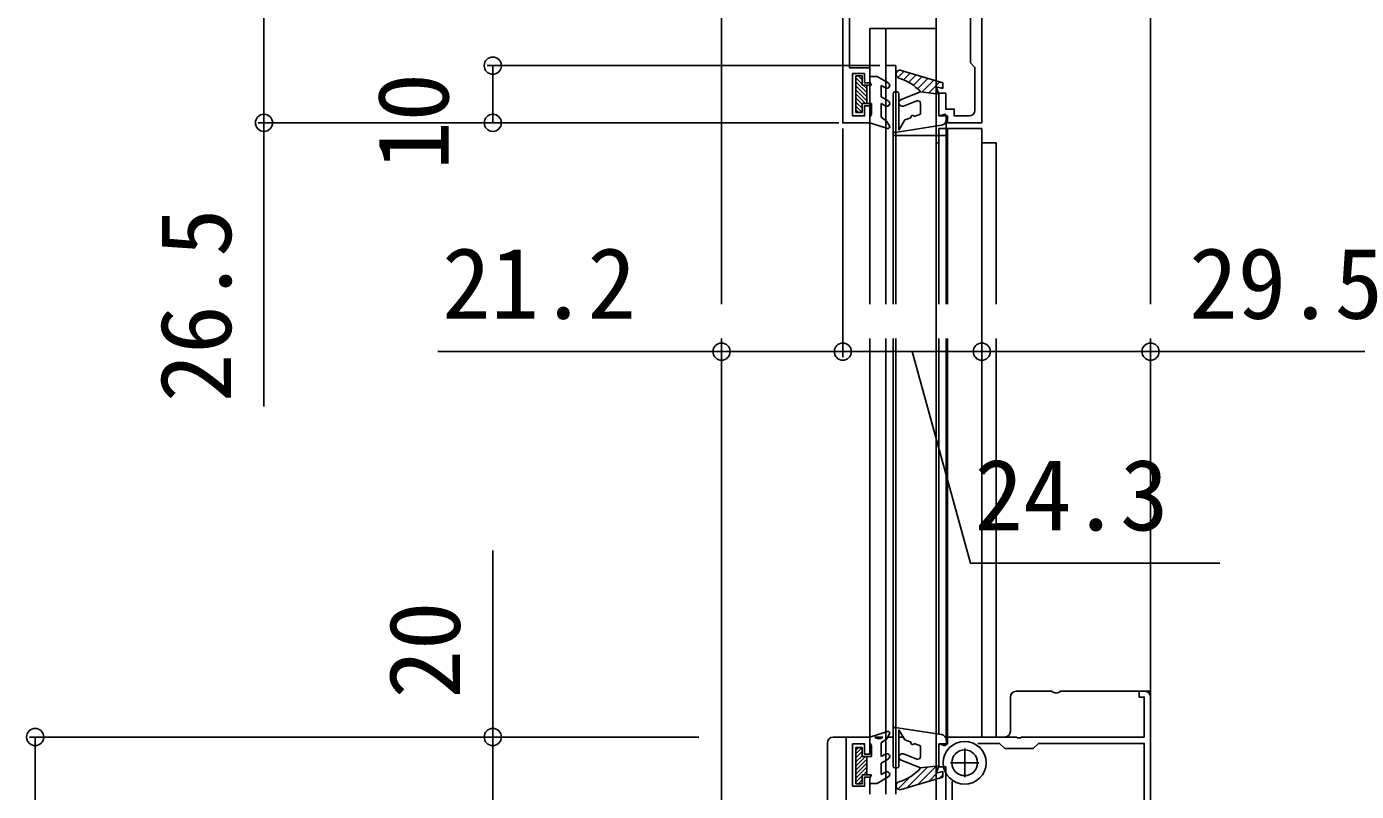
# Model space of a CAD drawing. Units: millimetres, scale not verified. Extents: x -875 to 875, y -1300 to 1294.
# Drawn here: x -637.4 to -404.9, y 137.7 to 271.4 of the extents above; entities that cross this region are included whole.
import ezdxf
from ezdxf.enums import TextEntityAlignment as Align

# ---------------------------------------------------------------- set-up
doc = ezdxf.new("R2010")
doc.units = ezdxf.units.MM
doc.header["$LTSCALE"] = 8
for name, color, linetype in [('0-3_YKK_11', 7, 'Continuous'), ('0-4_YKK_12', 2, 'Continuous'), ('0-5_YKK_13', 4, 'Continuous'), ('0-6_YKK_D', 6, 'Continuous')]:
    doc.layers.add(name, color=color, linetype=linetype)
doc.styles.add('ＭＳ ゴシック', font='')
doc.styles.get('ＭＳ ゴシック').set_extended_font_data('MS Gothic')

msp = doc.modelspace()

# ---------------------------------------------------------------- linework, layer by layer
at = {"layer": '0-3_YKK_11'}
for p, q in [((-473.4, 145.204), (-473.4, 140.204)), ((-475.9, 142.704), (-470.9, 142.704))]:
    msp.add_line(p, q, dxfattribs=at)
for points in [[(-470.407, 281.104), (-470.407, 254.604), (-476.407, 254.604), (-476.407, 255.804), (-477.907, 255.804), (-477.907, 259.804), (-476.707, 259.804), (-476.707, 257.004), (-475.207, 257.004), (-475.207, 255.804), (-472.607, 255.804)], [(-493.507, 273.604), (-493.507, 264.204), (-490.007, 264.204), (-490.007, 261.604), (-490.907, 261.604), (-490.907, 263.204), (-493.007, 263.204), (-493.007, 255.804), (-490.907, 255.804), (-490.907, 257.604), (-490.007, 257.604), (-490.007, 254.604), (-494.707, 254.604), (-494.707, 274.604)], [(-471.607, 256.804), (-471.607, 264.304), (-472.407, 265.104), (-472.407, 275.104)], [(-440.9, 130.662), (-440.9, 155.204), (-442.9, 155.204), (-442.9, 154.204), (-442, 154.204), (-442, 147.204), (-463.442, 147.204), (-463.625, 147.084), (-464.175, 147.084), (-464.358, 147.204), (-476.4, 147.204), (-476.4, 146.004), (-477.9, 146.004), (-477.9, 142.004), (-476.7, 142.004), (-476.7, 134.56)], [(-490, 137.204), (-490, 140.204), (-490.9, 140.204), (-490.9, 138.604), (-493, 138.604), (-493, 146.004), (-490.9, 146.004), (-490.9, 144.204), (-490, 144.204), (-490, 147.204), (-494.1, 147.204), (-494.1, 129.111)], [(-471.102, 146.104), (-467.3, 146.104), (-466.4, 145.204), (-461.4, 145.204), (-460.5, 146.104), (-442, 146.104), (-442, 133.652)], [(-505.737, 126.989), (-493, 128.103), (-493, 129.104), (-480.6, 129.104), (-475.6, 134.104), (-475.6, 139.418)]]:
    msp.add_lwpolyline(points, dxfattribs=at)
msp.add_arc((-472.607, 256.804), 1, 270.00001, 359.99999, dxfattribs=at)
at = {"layer": '0-4_YKK_12'}
for p, q in [((-478.4, -282.054), (-478.4, 558.946)), ((-515.9, 222.904), (-515.9, 281.104)), ((-440.9, 222.904), (-440.9, 281.104)), ((-490.007, 271.104), (-478.407, 271.104)), ((-490.007, 222.904), (-490.007, 271.104)), ((-487.207, 222.904), (-487.207, 271.104)), ((-478.407, 271.104), (-478.407, 261.961)), ((-477.907, 253.604), (-477.907, 222.904)), ((-470.407, 253.604), (-477.907, 253.604)), ((-476.407, 253.604), (-476.407, 222.904)), ((-470.407, 253.604), (-470.407, 222.904)), ((-470.407, 251.104), (-467.907, 251.104)), ((-467.907, 251.104), (-467.907, 222.904)), ((-515.9, 19.795), (-515.9, 216.904)), ((-490.007, 147.204), (-490.007, 216.904)), ((-487.207, 148.082), (-487.207, 216.904)), ((-477.907, 216.904), (-477.907, 147.701)), ((-476.407, 216.904), (-476.407, 147.204)), ((-470.407, 216.904), (-470.407, 147.204)), ((-467.907, 216.904), (-467.907, 147.204)), ((-440.9, 19.795), (-440.9, 216.904)), ((-490.007, 147.204), (-489.977, 147.204)), ((-489.114, 147.204), (-487.686, 147.204)), ((-486.853, 147.204), (-485.901, 147.204)), ((-484.901, 147.204), (-484.16, 147.204)), ((-476.773, 147.204), (-467.907, 147.204))]:
    msp.add_line(p, q, dxfattribs=at)
msp.add_lwpolyline([(-478.4, 254.024), (-478.407, 251.104), (-477.907, 251.104)], dxfattribs=at)
at = {"layer": '0-5_YKK_13'}
for p, q in [((-492.407, 262.804), (-491.307, 262.804)), ((-492.407, 256.404), (-492.407, 262.804)), ((-492.014, 262.804), (-491.307, 262.097)), ((-491.307, 261.204), (-491.307, 262.804)), ((-487.207, 264.604), (-487.207, 222.904)), ((-487.207, 264.604), (-485.407, 264.604)), ((-485.407, 264.604), (-485.407, 222.904)), ((-483.971, 263.615), (-485.077, 262.51)), ((-477.207, 261.604), (-484.507, 263.775)), ((-482.933, 263.307), (-484.092, 262.148)), ((-481.895, 262.998), (-483.187, 261.706)), ((-492.407, 262.49), (-491.307, 261.39)), ((-492.407, 261.783), (-490.507, 259.883)), ((-492.407, 261.075), (-490.507, 259.175)), ((-491.307, 261.204), (-489.707, 261.204)), ((-491.121, 261.204), (-490.507, 260.59)), ((-490.507, 258.004), (-490.507, 261.204)), ((-490.007, 261.723), (-490.007, 262.704)), ((-490.007, 262.704), (-488.707, 262.704)), ((-490.007, 261.723), (-489.707, 261.204)), ((-486.757, 261.578), (-488.707, 262.704)), ((-488.007, 261.145), (-487.257, 260.712)), ((-488.007, 259.159), (-488.007, 261.145)), ((-480.857, 262.689), (-482.372, 261.174)), ((-479.818, 262.38), (-481.639, 260.559)), ((-478.78, 262.072), (-480.877, 259.975)), ((-477.742, 261.763), (-479.679, 259.825)), ((-477.207, 260.951), (-477.484, 260.673)), ((-477.207, 261.604), (-477.207, 260.604)), ((-492.407, 260.368), (-490.507, 258.468)), ((-492.407, 259.661), (-490.75, 258.004)), ((-492.407, 258.954), (-491.307, 257.854)), ((-492.407, 258.247), (-491.307, 257.147)), ((-486.757, 258.437), (-488.007, 259.159)), ((-485.908, 259.704), (-485.908, 253.204)), ((-485.208, 260.004), (-485.608, 260.004)), ((-484.908, 253.313), (-484.908, 259.704)), ((-481.107, 260.004), (-484.527, 258.662)), ((-481.789, 258.447), (-484.089, 257.545)), ((-477.907, 259.604), (-481.107, 260.004)), ((-478.087, 260.071), (-478.482, 259.676)), ((-477.907, 255.804), (-477.907, 259.604)), ((-492.407, 257.54), (-491.307, 256.44)), ((-492.407, 256.833), (-491.978, 256.404)), ((-491.307, 256.404), (-492.407, 256.404)), ((-491.307, 256.404), (-491.307, 258.004)), ((-491.307, 258.004), (-489.707, 258.004)), ((-490.007, 255.604), (-489.707, 256.124)), ((-489.707, 256.124), (-489.707, 258.004)), ((-488.007, 258.004), (-487.257, 257.571)), ((-488.007, 255.604), (-488.007, 258.004)), ((-481.107, 256.104), (-482.225, 255.7)), ((-481.107, 256.104), (-481.107, 257.982)), ((-477.907, 255.804), (-476.997, 256.09)), ((-476.607, 255.16), (-476.607, 255.804)), ((-490.007, 254.604), (-490.007, 255.604)), ((-490.007, 254.604), (-486.898, 253.618)), ((-488.007, 255.604), (-487.038, 254.904)), ((-486.547, 254.054), (-487.038, 254.904)), ((-477.453, 254.172), (-485.562, 252.907)), ((-484.908, 253.313), (-483.874, 255.104)), ((-482.789, 255.496), (-483.874, 255.104)), ((-476.607, 255.16), (-476.607, 222.904)), ((-485.908, 253.204), (-485.908, 222.904)), ((-485.908, 252.404), (-476.607, 252.404)), ((-487.207, 216.904), (-487.207, 137.204)), ((-485.908, 216.904), (-485.908, 148.597)), ((-485.407, 216.904), (-485.407, 137.204)), ((-478.4, 201.304), (-478.4, 216.904)), ((-476.607, 216.904), (-476.607, 146.641)), ((-465.4, 154.204), (-465.4, 148.204)), ((-464.4, 155.204), (-458.114, 155.204)), ((-456.686, 155.204), (-441.9, 155.204)), ((-440.9, 154.204), (-440.9, 110.918)), ((-477.446, 147.629), (-485.555, 148.893)), ((-496.4, 147.204), (-489.977, 147.204)), ((-490, 147.197), (-486.89, 148.182)), ((-490, 147.197), (-490, 146.197)), ((-488, 146.197), (-487.031, 146.897)), ((-486.54, 147.746), (-487.031, 146.897)), ((-486.853, 147.204), (-485.901, 147.204)), ((-485.901, 142.097), (-485.901, 148.597)), ((-484.901, 148.488), (-484.901, 142.097)), ((-484.901, 148.488), (-483.867, 146.697)), ((-484.901, 147.204), (-484.16, 147.204)), ((-482.782, 146.305), (-483.867, 146.697)), ((-476.773, 147.204), (-466.4, 147.204)), ((-476.6, 146.641), (-476.6, 145.997)), ((-497.4, 146.204), (-497.4, 129.739)), ((-492.4, 144.968), (-491.971, 145.397)), ((-492.4, 145.397), (-492.4, 138.997)), ((-491.3, 145.397), (-492.4, 145.397)), ((-492.4, 144.261), (-491.3, 145.361)), ((-492.4, 143.554), (-491.3, 144.654)), ((-491.3, 145.397), (-491.3, 143.797)), ((-490, 146.197), (-489.7, 145.677)), ((-489.7, 145.677), (-489.7, 143.797)), ((-488, 146.197), (-488, 143.797)), ((-488, 143.797), (-487.25, 144.23)), ((-481.782, 143.353), (-484.082, 144.255)), ((-481.1, 145.697), (-482.218, 146.101)), ((-481.1, 145.697), (-481.1, 143.819)), ((-477.9, 145.997), (-477.9, 142.197)), ((-477.9, 145.997), (-476.99, 145.711)), ((-492.4, 142.847), (-491.3, 143.947)), ((-492.4, 142.139), (-490.742, 143.797)), ((-492.4, 141.432), (-490.5, 143.332)), ((-492.4, 140.725), (-490.5, 142.625)), ((-492.4, 140.018), (-490.5, 141.918)), ((-491.3, 143.797), (-489.7, 143.797)), ((-490.5, 143.797), (-490.5, 140.597)), ((-486.75, 143.364), (-488, 142.642)), ((-488, 142.642), (-488, 140.656)), ((-481.1, 141.797), (-484.52, 143.138)), ((-479.894, 141.948), (-483.526, 138.315)), ((-478.355, 142.14), (-481.609, 138.886)), ((-477.9, 142.197), (-481.1, 141.797)), ((-492.4, 139.311), (-491.3, 140.411)), ((-492.007, 138.997), (-491.3, 139.704)), ((-491.3, 140.597), (-489.7, 140.597)), ((-491.3, 140.597), (-491.3, 138.997)), ((-491.114, 140.597), (-490.5, 141.211)), ((-490, 140.077), (-489.7, 140.597)), ((-490, 140.077), (-490, 139.097)), ((-486.75, 140.223), (-488.7, 139.097)), ((-488, 140.656), (-487.25, 141.089)), ((-485.201, 141.797), (-485.601, 141.797)), ((-482.971, 140.218), (-485.08, 138.109)), ((-477.2, 140.197), (-484.5, 138.026)), ((-478.201, 140.947), (-479.692, 139.456)), ((-477.2, 140.601), (-477.775, 140.026)), ((-477.2, 140.197), (-477.2, 141.197)), ((-492.4, 138.997), (-491.3, 138.997)), ((-490, 139.097), (-488.7, 139.097))]:
    msp.add_line(p, q, dxfattribs=at)
for points in [[(-477.207, 260.604), (-478.407, 260.904), (-477.907, 259.604)], [(-477.2, 141.197), (-478.4, 140.897), (-477.9, 142.197)]]:
    msp.add_lwpolyline(points, dxfattribs=at)
for radius in [3.75, 2.25]:
    msp.add_circle((-473.4, 142.704), radius, dxfattribs=at)
for centre, radius, start, end in [((-484.707, 263.104), 0.7, 73.43896, 253.75259), ((-487.007, 261.145), 0.5, 240.00001, 60.00001), ((-487.141, 254.751), 8, 41.03865, 73.75259), ((-487.007, 258.004), 0.5, 240.00001, 60.00001), ((-485.608, 259.704), 0.3, 90, 180), ((-485.208, 259.704), 0.3, 0, 90), ((-484.308, 258.104), 0.6, 111.41477, 291.41477), ((-481.607, 257.982), 0.5, 0, 111.41477), ((-482.507, 255.598), 0.3, 19.868, 199.868), ((-476.907, 255.804), 0.3, 0, 107.4576), ((-486.807, 253.904), 0.3, 252.41011, 30.00424), ((-477.607, 255.16), 1, 278.86315, 0), ((-485.608, 253.204), 0.3, 180, 278.86315), ((-464.4, 154.204), 1, 90, 180), ((-457.4, 155.904), 1, 224.427, 315.573), ((-441.9, 154.204), 1, 0, 90), ((-485.601, 148.597), 0.3, 81.13685, 180), ((-496.4, 146.204), 1, 90, 180), ((-488.4, 147.904), 1, 224.427, 315.573), ((-486.8, 147.897), 0.3, 329.99576, 107.58989), ((-477.6, 146.641), 1, 360, 81.13685), ((-466.4, 148.204), 1, 270, 0), ((-487, 143.797), 0.5, 299.99999, 119.99999), ((-484.301, 143.697), 0.6, 68.58523, 248.58523), ((-482.5, 146.203), 0.3, 160.132, 340.132), ((-476.9, 145.997), 0.3, 252.5424, 360), ((-485.601, 142.097), 0.3, 180, 270), ((-485.201, 142.097), 0.3, 270, 0), ((-481.6, 143.819), 0.5, 248.58523, 0), ((-487, 140.656), 0.5, 299.99999, 119.99999), ((-487.134, 147.049), 8, 286.24741, 318.96135), ((-484.7, 138.697), 0.7, 106.24741, 286.56104)]:
    msp.add_arc(centre, radius, start, end, dxfattribs=at)
at = {"layer": '0-6_YKK_D'}
for p, q in [((-488.207, 264.604), (-556.9, 264.604)), ((-555.9, 254.604), (-555.9, 264.604)), ((-495.407, 254.604), (-596.9, 254.604)), ((-495.407, 254.604), (-556.9, 254.604)), ((-494.707, 253.604), (-494.707, 213.604)), ((-470.407, 253.604), (-470.407, 213.604)), ((-470.407, 253.604), (-470.407, 213.604)), ((-494.707, 214.604), (-470.407, 214.604)), ((-519.9, 147.204), (-636.9, 147.204)), ((-635.9, 147.204), (-635.9, 100.204)), ((-519.9, 147.204), (-556.9, 147.204))]:
    msp.add_line(p, q, dxfattribs=at)
for points in [[(-595.9, 281.104), (-595.9, 254.604), (-595.9, 205.002)], [(-494.707, 214.604), (-515.9, 214.604), (-565.502, 214.604)], [(-482.557, 214.604), (-472.407, 177.604), (-428.805, 177.604)], [(-470.407, 214.604), (-440.9, 214.604), (-391.298, 214.604)], [(-555.9, 127.204), (-555.9, 147.204), (-555.9, 179.806)]]:
    msp.add_lwpolyline(points, dxfattribs=at)
for centre in [(-555.9, 264.604), (-595.9, 254.604), (-555.9, 254.604), (-515.9, 214.604), (-494.707, 214.604), (-494.707, 214.604), (-470.407, 214.604), (-470.407, 214.604), (-440.9, 214.604), (-635.9, 147.204), (-555.9, 147.204)]:
    msp.add_circle(centre, 1.5, dxfattribs=at)

# ---------------------------------------------------------------- texts
at = {"layer": '0-6_YKK_D', "style": 'ＭＳ ゴシック'}
for s, p in [('10', (-559.9, 246.371)), ('26.5', (-597.9, 205.746)), ('20', (-557.9, 153.948))]:
    msp.add_text(s, height=12.46, rotation=90, dxfattribs=at).set_placement(p, align=Align.BOTTOM_LEFT)
for s, p in [('21.2', (-564.758, 216.604)), ('29.5', (-434.156, 216.604)), ('24.3', (-471.663, 179.604))]:
    msp.add_text(s, height=12.46, dxfattribs=at).set_placement(p, align=Align.BOTTOM_LEFT)

doc.saveas('drawing.dxf')
